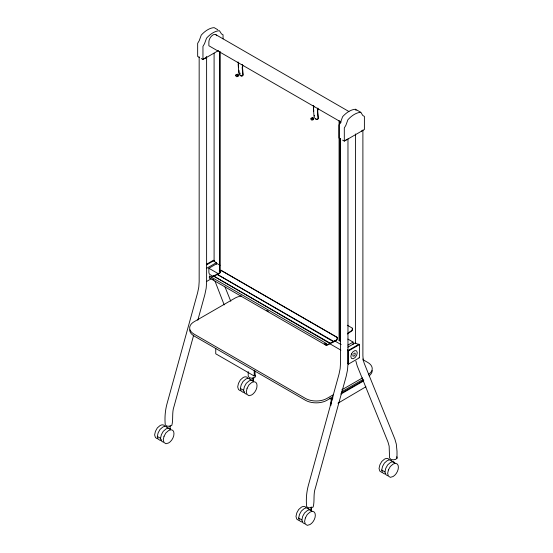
<?xml version="1.0" encoding="UTF-8"?>
<svg xmlns="http://www.w3.org/2000/svg" width="553" height="553" viewBox="0 0 553 553"><rect width="100%" height="100%" fill="white"/><g stroke="black" fill="none" stroke-linecap="round" stroke-linejoin="round"><path stroke-width="0.83" d="M330.238 405.28L331.496 398.851L332.961 398.001M330.812 405.612L332.07 399.183M313.503 108.582L313.516 108.443A5.012 2.896 -60 0 0 313.689 105.658M161.345 439.946L159.997 440.333L158.117 439.089L157.315 436.455L158.117 432.888L159.997 429.474L162.686 427.151A7.438 4.293 -60 0 1 166.847 426.944M163.225 442.193L161.345 440.948L160.536 438.315L161.345 434.748L163.225 431.34L165.907 429.01A7.438 4.293 -60 0 1 170.607 429.398M244.398 391.932L243.057 392.326L241.177 391.082L240.368 388.448L241.177 384.881L243.057 381.466L245.746 379.144A7.438 4.293 -60 0 1 249.908 378.936M246.279 394.185L244.398 392.941L243.596 390.307L244.398 386.741L246.279 383.326L248.968 381.003A7.438 4.293 -60 0 1 253.668 381.39M302.691 521.548L301.35 521.935L299.47 520.698L298.661 518.064L299.47 514.497L301.35 511.083L304.032 508.76A7.438 4.293 -60 0 1 308.194 508.553M304.572 523.802L302.691 522.557L301.883 519.924L302.691 516.357L304.572 512.942L307.254 510.619A7.438 4.293 -60 0 1 311.954 511.007M385.752 473.541L384.404 473.928L382.524 472.691L381.722 470.05L382.524 466.483L384.404 463.075L387.093 460.746A7.438 4.293 -60 0 1 391.254 460.545M387.632 475.787L385.752 474.55L384.943 471.916L385.752 468.35L387.632 464.935L390.314 462.612A7.438 4.293 -60 0 1 395.015 462.999M209.435 276.168L209.297 277.371A1.521 0.878 -60 0 0 210.278 278.041M326.021 343.482L325.89 344.685A1.521 0.878 -60 0 0 326.871 345.355L336.093 340.676A1.521 0.878 -60 0 0 337.102 339.279L337.551 337.579L220.965 270.265L220.398 271.876A0.975 0.56 -60 0 1 219.748 272.774L211.066 277.212M352.323 328.295L352.192 329.498A0.975 0.56 -60 0 1 351.563 330.653L348.141 332.975L348.542 332.699M352.945 354.362L352.945 356.215L354.466 355.904L355.15 354.936L355.15 353.084L353.623 353.395M220.965 270.265L220.509 271.965A1.521 0.878 -60 0 1 219.5 273.362M337.551 337.579L336.984 339.189A0.975 0.56 -60 0 1 336.342 340.088L326.906 344.885A0.975 0.56 -60 0 1 326.277 344.457L326.242 343.441L209.552 276.099M193.681 335.146L174.077 406.261C171.748 412.42 173.462 419.305 171.831 425.395L169.702 426.259L167.117 426.128L165.278 425.063C164.607 418.151 165.105 411.079 166.854 404.347L197.628 292.71L198.797 287.048L199.163 281.691L199.163 56.828M197.787 320.263L204.852 294.625L206.193 288.175L206.615 282.065L206.615 56.344M239.933 73.556L240.064 73.107L239.684 73.701M365.92 386.761L337.987 403.213M361.406 131.255L362.395 130.432M363.01 358.952L364.123 363.058L394.897 439.158L396.307 444.1L397.006 451.283L397.006 458.237L395.519 459.467L393.003 459.854L390.653 459.218L389.554 457.863L389.153 446.14L387.978 441.992L357.203 365.892L355.862 360.991M347.319 333.977L351.597 331.074A1.521 0.878 -60 0 0 352.579 329.277L352.538 328.254L347.312 325.233M201.23 58.521L202.958 59.517L218.566 50.503M342.577 140.13L344.305 141.126L364.392 129.526L364.392 116.386L362.816 115.515L360.798 112.314L355.503 109.259A21.698 12.525 -60 0 0 342.611 116.704L340.593 122.234L339.01 124.93L339.01 138.07L340.738 139.073M206.912 264.051L213.513 260.235L214.052 260.546A3.325 1.922 0 0 0 214.951 261.839L216.389 262.668M206.718 264.783L214.052 260.546M206.594 268.329L216.52 262.592L216.52 264.237M213.064 276.348L210.071 274.62A5.772 3.332 -60 0 1 208.875 271.979L208.875 268.26L217.039 263.546L220.032 265.267M209.338 276.306L209.684 276.237M219.672 270.223A2.516 1.452 0 0 0 219.41 271.461L220.094 271.419L220.094 51.512M216.693 274.986L218.801 273.77M206.594 281.477L211.184 278.823M215.746 348.487L215.746 353.796L254.207 376.005L255.044 375.522L255.044 370.973M339.079 120.644L339.079 340.551L339.452 340.337M347.906 345.1L353.097 342.1L353.097 344.332M347.899 347.18L355.461 342.812M359.008 344.243L348.01 350.595L348.01 363.743L348.542 364.054L359.547 357.701L359.547 344.554L359.008 344.243A3.325 1.922 0 0 1 356.775 343.717L355.337 342.888M347.588 349.683A3.325 1.922 0 0 1 348.01 350.595L348.542 350.899L359.547 344.554M333.632 394.572L326.954 398.43A15.194 8.772 0 0 1 305.47 398.43L194.117 334.143A15.194 8.772 0 0 1 194.117 321.735L234.942 298.164A15.194 8.772 0 0 1 241.467 295.945M341.802 389.858L362.581 377.858M332.892 396.86L326.954 400.289A15.194 8.772 0 0 1 305.47 400.289L194.117 336.003A15.194 8.772 0 0 1 189.672 329.802M341.802 391.718L363.328 379.289M341.042 393.335L363.819 380.188M340.883 394.095L363.66 380.941M213.845 276.341L215.981 275.325M203.815 58.653L205.944 57.795M345.874 139.971L347.291 139.397M217.785 29.744L214.156 27.65A21.698 12.525 -60 0 0 201.264 35.095L199.246 40.632L197.663 43.321L197.663 56.468L199.391 57.464M215.843 34.68L348.915 111.512M341.194 122.158L208.875 45.761L208.875 42.042A5.772 3.332 -60 0 1 212.158 35.516A5.772 3.332 -60 0 1 216.728 35.703M347.865 339.079L353.097 342.1M220.82 270.293L337.413 337.6M339.079 340.551L339.39 340.731A2.516 1.452 0 0 0 340.489 340.793M208.875 268.26L218.594 273.866M334.468 340.766L341.194 344.65M359.008 357.39L359.547 357.701M363.3 359.865L367.78 362.45A15.194 8.772 0 0 1 368.45 374.443M329.685 343.683L340.897 350.153M212.234 278.926L213.734 279.79M266.795 310.427L268.288 311.291M324.341 343.648L326.588 344.941M209.781 278.124L326.374 345.438M330.058 398.022L331.496 398.851L331.496 399.515L329.346 398.278M249.638 379.061L253.129 381.079L252.949 378.183M390.985 460.67L394.476 462.688M240.368 388.448L243.596 390.307M381.722 470.05L384.943 471.916M166.577 427.075L170.068 429.087M307.931 508.677L311.422 510.695L311.194 507.08M157.315 436.455L160.536 438.315M298.661 518.064L301.883 519.924M381.722 472.38L379.842 471.135L379.033 468.502L379.842 464.935L381.722 461.527L384.404 459.197A7.438 4.293 -60 0 1 389.105 459.584M240.368 390.771L238.488 389.533L237.686 386.893L238.488 383.326L240.368 379.918L243.057 377.588A7.438 4.293 -60 0 1 247.758 377.976M298.661 520.387L296.781 519.149L295.979 516.509L296.781 512.942L298.661 509.534L301.35 507.205A7.438 4.293 -60 0 1 306.051 507.592M157.315 438.778L155.434 437.541L154.626 434.907L155.434 431.34L157.315 427.925L159.997 425.603A7.438 4.293 -60 0 1 164.697 425.99M355.503 109.259L356.056 110.469M225.023 287L230.795 301.267M224.193 304.897L214.958 281.021M396.778 456.743L397.006 458.237M255.431 375.134L255.659 376.634L254.166 377.858L251.656 378.245L249.299 377.616L248.207 376.254L248.207 371.616M313.599 109.425L313.793 111.112M238.391 66.007L238.592 67.694M238.882 70.224L239.138 72.588M311.042 119.158L311.145 118.176A1.141 0.733 66.5 0 1 312.383 118.618A1.141 0.733 66.5 0 1 312.238 120.119A1.141 0.733 66.5 0 1 311.042 119.158L311.007 118.536M235.841 75.733L235.937 74.759A1.141 0.733 66.5 0 1 237.182 75.194A1.141 0.733 66.5 0 1 237.03 76.701A1.141 0.733 66.5 0 1 235.841 75.733L235.806 75.118M314.284 115.335L314.346 116.012M363.259 360.687L362.892 355.752L362.892 130.024M311.201 507.198L311.457 511.414L311.45 507.253M253.156 377.637L253.233 381.812M170.103 425.644L170.179 429.819M355.441 133.957L355.441 343.309M348.542 350.899L348.542 364.054M347.968 138.81L347.968 363.674L347.547 369.784L346.206 376.234L315.431 487.864C313.095 494.023 314.809 500.914 313.178 507.004L311.056 507.861L308.463 507.73L306.625 506.672C305.961 499.76 306.452 492.688 308.201 485.956L338.975 374.319L340.15 368.657L340.51 363.3L340.51 138.437M344.305 141.126L344.305 127.985L345.881 125.289L347.899 119.752A21.698 12.525 -60 0 1 360.798 112.314M339.936 121.135L339.936 123.72M339.936 138.381L339.936 341.063M254.207 370.697L254.207 376.005M223.046 38.883L223.046 34.777L221.463 33.906L219.444 30.705A21.698 12.525 -60 0 0 206.552 38.15L204.534 43.687L202.958 46.376L202.958 59.517M219.714 51.733L219.714 271.641M219.61 51.664L219.61 271.592M214.094 53.212L214.094 261.707M313.164 105.402A4.555 2.634 -60 0 1 313.385 107.842L314.014 116.151A2.965 1.908 66.5 0 0 314.443 117.609M317.553 108.319A4.555 2.634 -60 0 1 317.381 110.987L318.065 118.487A2.965 1.908 66.5 0 1 314.837 118.266M317.878 108.077A5.012 2.896 -60 0 1 317.712 110.863L318.39 118.349A2.965 1.908 66.5 0 1 315.645 118.667M347.899 363.273A3.325 1.922 0 0 1 348.01 363.743M312.044 118.211A1.141 0.733 66.5 0 1 312.95 117.692A1.141 0.733 66.5 0 1 313.655 119.137A1.141 0.733 66.5 0 1 312.749 119.655M239.636 74.842A2.965 1.908 66.5 0 0 242.857 75.07L242.173 67.57A4.555 2.634 -60 0 0 242.152 64.404M239.242 74.192A2.965 1.908 66.5 0 1 238.813 72.733L238.177 64.418A4.555 2.634 -60 0 0 237.956 61.984M240.977 75.65A2.965 1.908 66.5 0 0 243.189 74.925L242.504 67.438A5.012 2.896 -60 0 0 242.781 65.275M240.437 75.249A2.965 1.908 66.5 0 1 239.961 74.703M236.836 74.786A1.141 0.733 66.5 0 1 237.88 74.372A1.141 0.733 66.5 0 1 238.371 76.024A1.141 0.733 66.5 0 1 237.154 75.872M313.205 118.218A0.836 0.539 66.5 0 1 312.777 119.393M312.376 118.017A0.836 0.539 66.5 0 1 312.922 117.955M238.481 62.24A5.012 2.896 -60 0 1 238.315 65.019M372.231 370.517A15.194 8.772 0 0 1 369.086 375.86M237.41 74.461A0.836 0.539 66.5 0 1 238.122 75.906M164.027 436.296L163.225 439.863L164.027 442.504L165.907 443.741L168.596 442.967A7.438 4.293 -60 0 0 173.967 433.663A7.438 4.293 -60 0 0 168.596 430.559L165.907 432.888L164.027 436.296M247.087 388.289L246.279 391.856L247.087 394.496L248.968 395.734L251.65 394.96A7.438 4.293 -60 0 0 257.021 385.655A7.438 4.293 -60 0 0 251.65 382.552L248.968 384.881L247.087 388.289M305.374 517.905L304.572 521.472L305.374 524.113L307.254 525.35L309.943 524.576A7.438 4.293 -60 0 0 315.314 515.272A7.438 4.293 -60 0 0 309.943 512.168L307.254 514.497L305.374 517.905M388.434 469.898L387.632 473.465L388.434 476.098L390.314 477.343L393.003 476.568A7.438 4.293 -60 0 0 398.374 467.264A7.438 4.293 -60 0 0 393.003 464.161L390.314 466.483L388.434 469.898M351.438 353.968L350.823 356.512L351.438 358.344L353.049 358.766L355.04 357.611L356.65 355.33L357.266 352.786L356.65 350.955L355.04 350.533L353.049 351.687L351.438 353.968M216.963 274.219L333.494 341.733L333.894 341.498L216.963 274.219M213.41 275.933L329.927 343.448L330.328 343.254L213.41 275.933"/></g></svg>
